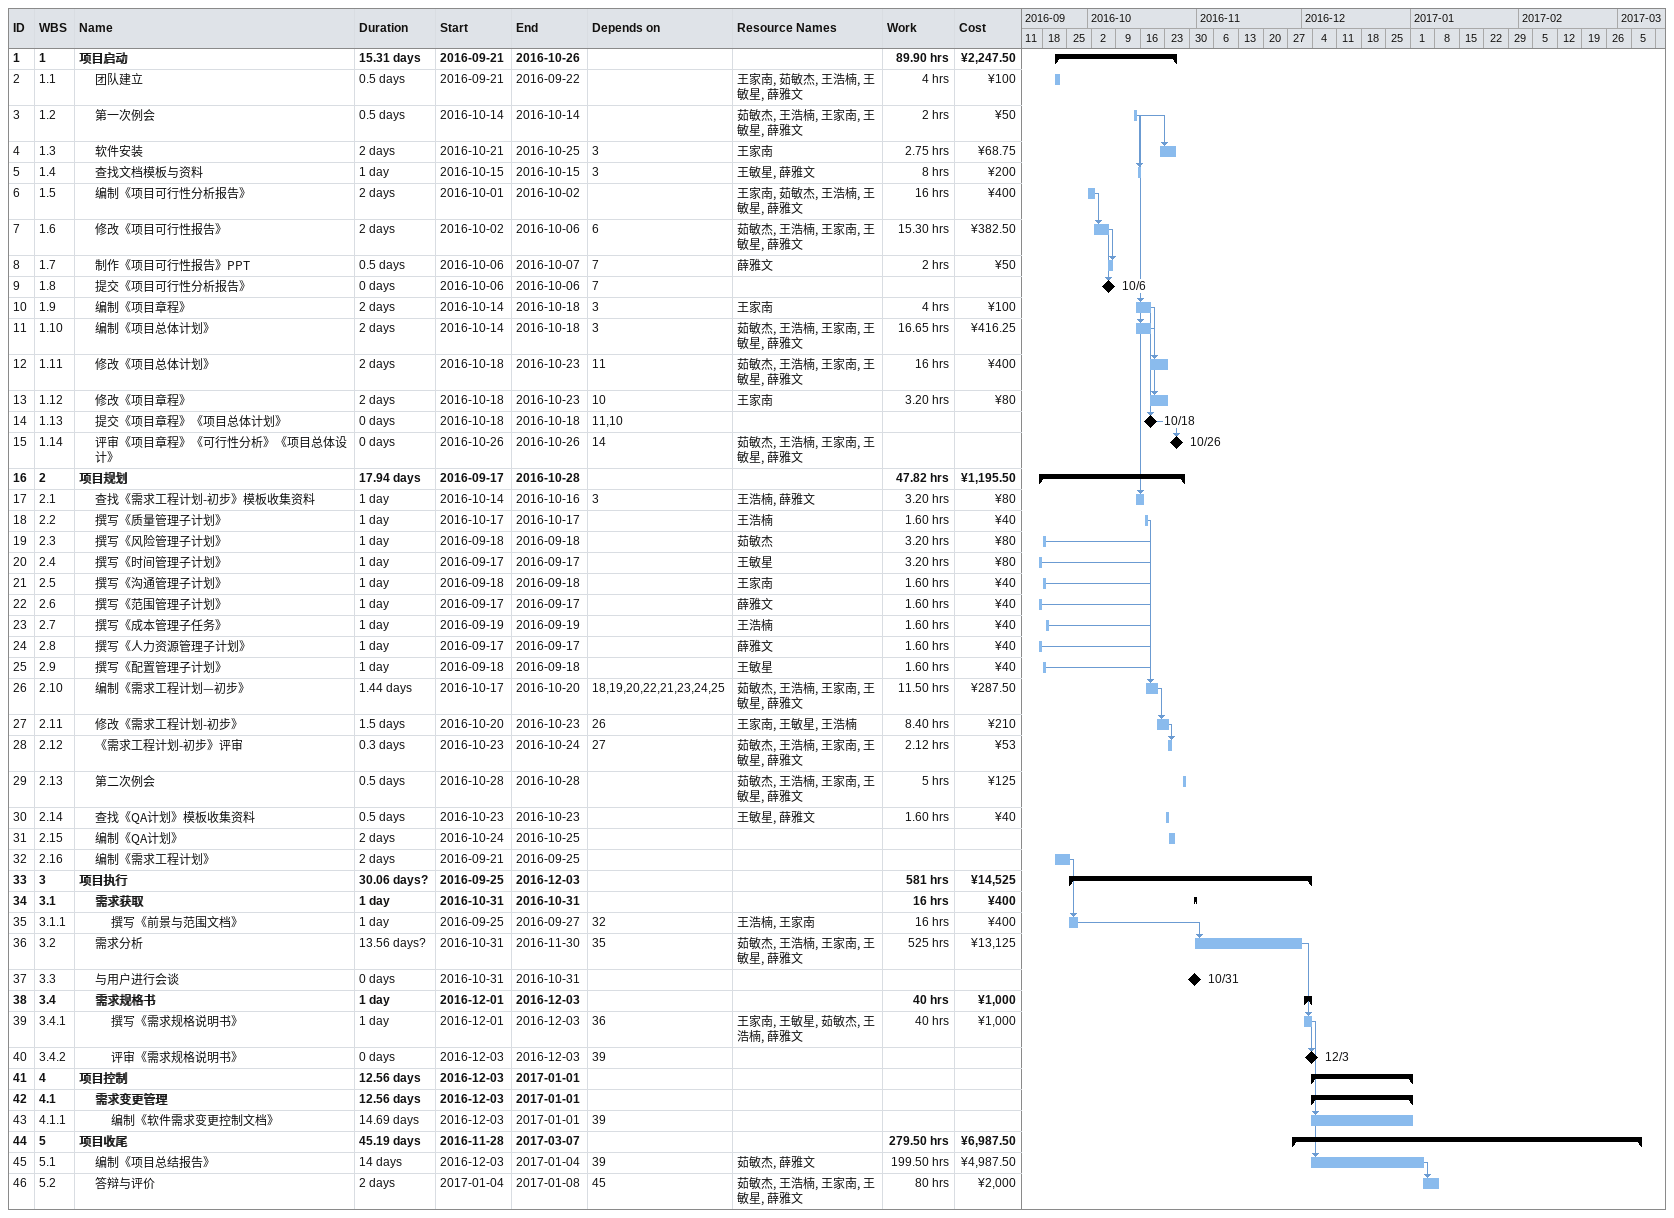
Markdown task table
| ID | WBS | Task | Duration | Start | Finish | Predecessors | Resources | Work (h) | Cost (¥) |
|---|---|---|---|---|---|---|---|---|---|
| 1 | 1 | **项目启动** | 15.31d | 2016-09-21 | 2016-10-26 |  |  | 89.90 | 2247.50 |
| 2 | 1.1 | 团队建立 | 0.5d | 2016-09-21 | 2016-09-22 |  | 王家南, 茹敏杰, 王浩楠, 王敏星, 薛雅文 | 4 | 100 |
| 3 | 1.2 | 第一次例会 | 0.5d | 2016-10-14 | 2016-10-14 |  | 茹敏杰, 王浩楠, 王家南, 王敏星, 薛雅文 | 2 | 50 |
| 4 | 1.3 | 软件安装 | 2d | 2016-10-21 | 2016-10-25 | 3 | 王家南 | 2.75 | 68.75 |
| 5 | 1.4 | 查找文档模板与资料 | 1d | 2016-10-15 | 2016-10-15 | 3 | 王敏星, 薛雅文 | 8 | 200 |
| 6 | 1.5 | 编制《项目可行性分析报告》 | 2d | 2016-10-01 | 2016-10-02 |  | 王家南, 茹敏杰, 王浩楠, 王敏星, 薛雅文 | 16 | 400 |
| 7 | 1.6 | 修改《项目可行性报告》 | 2d | 2016-10-02 | 2016-10-06 | 6 | 茹敏杰, 王浩楠, 王家南, 王敏星, 薛雅文 | 15.30 | 382.50 |
| 8 | 1.7 | 制作《项目可行性报告》PPT | 0.5d | 2016-10-06 | 2016-10-07 | 7 | 薛雅文 | 2 | 50 |
| 9 | 1.8 | 提交《项目可行性分析报告》 | 0d | 2016-10-06 | 2016-10-06 | 7 |  |  |  |
| 10 | 1.9 | 编制《项目章程》 | 2d | 2016-10-14 | 2016-10-18 | 3 | 王家南 | 4 | 100 |
| 11 | 1.10 | 编制《项目总体计划》 | 2d | 2016-10-14 | 2016-10-18 | 3 | 茹敏杰, 王浩楠, 王家南, 王敏星, 薛雅文 | 16.65 | 416.25 |
| 12 | 1.11 | 修改《项目总体计划》 | 2d | 2016-10-18 | 2016-10-23 | 11 | 茹敏杰, 王浩楠, 王家南, 王敏星, 薛雅文 | 16 | 400 |
| 13 | 1.12 | 修改《项目章程》 | 2d | 2016-10-18 | 2016-10-23 | 10 | 王家南 | 3.20 | 80 |
| 14 | 1.13 | 提交《项目章程》《项目总体计划》 | 0d | 2016-10-18 | 2016-10-18 | 11, 10 |  |  |  |
| 15 | 1.14 | 评审《项目章程》《可行性分析》《项目总体设计》 | 0d | 2016-10-26 | 2016-10-26 | 14 | 茹敏杰, 王浩楠, 王家南, 王敏星, 薛雅文 |  |  |
| 16 | 2 | **项目规划** | 17.94d | 2016-09-17 | 2016-10-28 |  |  | 47.82 | 1195.50 |
| 17 | 2.1 | 查找《需求工程计划-初步》模板收集资料 | 1d | 2016-10-14 | 2016-10-16 | 3 | 王浩楠, 薛雅文 | 3.20 | 80 |
| 18 | 2.2 | 撰写《质量管理子计划》 | 1d | 2016-10-17 | 2016-10-17 |  | 王浩楠 | 1.60 | 40 |
| 19 | 2.3 | 撰写《风险管理子计划》 | 1d | 2016-09-18 | 2016-09-18 |  | 茹敏杰 | 3.20 | 80 |
| 20 | 2.4 | 撰写《时间管理子计划》 | 1d | 2016-09-17 | 2016-09-17 |  | 王敏星 | 3.20 | 80 |
| 21 | 2.5 | 撰写《沟通管理子计划》 | 1d | 2016-09-18 | 2016-09-18 |  | 王家南 | 1.60 | 40 |
| 22 | 2.6 | 撰写《范围管理子计划》 | 1d | 2016-09-17 | 2016-09-17 |  | 薛雅文 | 1.60 | 40 |
| 23 | 2.7 | 撰写《成本管理子任务》 | 1d | 2016-09-19 | 2016-09-19 |  | 王浩楠 | 1.60 | 40 |
| 24 | 2.8 | 撰写《人力资源管理子计划》 | 1d | 2016-09-17 | 2016-09-17 |  | 薛雅文 | 1.60 | 40 |
| 25 | 2.9 | 撰写《配置管理子计划》 | 1d | 2016-09-18 | 2016-09-18 |  | 王敏星 | 1.60 | 40 |
| 26 | 2.10 | 编制《需求工程计划—初步》 | 1.44d | 2016-10-17 | 2016-10-20 | 18, 19, 20, 22, 21, 23, 24, 25 | 茹敏杰, 王浩楠, 王家南, 王敏星, 薛雅文 | 11.50 | 287.50 |
| 27 | 2.11 | 修改《需求工程计划-初步》 | 1.5d | 2016-10-20 | 2016-10-23 | 26 | 王家南, 王敏星, 王浩楠 | 8.40 | 210 |
| 28 | 2.12 | 《需求工程计划-初步》评审 | 0.3d | 2016-10-23 | 2016-10-24 | 27 | 茹敏杰, 王浩楠, 王家南, 王敏星, 薛雅文 | 2.12 | 53 |
| 29 | 2.13 | 第二次例会 | 0.5d | 2016-10-28 | 2016-10-28 |  | 茹敏杰, 王浩楠, 王家南, 王敏星, 薛雅文 | 5 | 125 |
| 30 | 2.14 | 查找《QA计划》模板收集资料 | 0.5d | 2016-10-23 | 2016-10-23 |  | 王敏星, 薛雅文 | 1.60 | 40 |
| 31 | 2.15 | 编制《QA计划》 | 2d | 2016-10-24 | 2016-10-25 |  |  |  |  |
| 32 | 2.16 | 编制《需求工程计划》 | 2d | 2016-09-21 | 2016-09-25 |  |  |  |  |
| 33 | 3 | **项目执行** | 30.06d? | 2016-09-25 | 2016-12-03 |  |  | 581 | 14525 |
| 34 | 3.1 | **需求获取** | 1d | 2016-10-31 | 2016-10-31 |  |  | 16 | 400 |
| 35 | 3.1.1 | 撰写《前景与范围文档》 | 1d | 2016-09-25 | 2016-09-27 | 32 | 王浩楠, 王家南 | 16 | 400 |
| 36 | 3.2 | 需求分析 | 13.56d? | 2016-10-31 | 2016-11-30 | 35 | 茹敏杰, 王浩楠, 王家南, 王敏星, 薛雅文 | 525 | 13125 |
| 37 | 3.3 | 与用户进行会谈 | 0d | 2016-10-31 | 2016-10-31 |  |  |  |  |
| 38 | 3.4 | **需求规格书** | 1d | 2016-12-01 | 2016-12-03 |  |  | 40 | 1000 |
| 39 | 3.4.1 | 撰写《需求规格说明书》 | 1d | 2016-12-01 | 2016-12-03 | 36 | 王家南, 王敏星, 茹敏杰, 王浩楠, 薛雅文 | 40 | 1000 |
| 40 | 3.4.2 | 评审《需求规格说明书》 | 0d | 2016-12-03 | 2016-12-03 | 39 |  |  |  |
| 41 | 4 | **项目控制** | 12.56d | 2016-12-03 | 2017-01-01 |  |  |  |  |
| 42 | 4.1 | **需求变更管理** | 12.56d | 2016-12-03 | 2017-01-01 |  |  |  |  |
| 43 | 4.1.1 | 编制《软件需求变更控制文档》 | 14.69d | 2016-12-03 | 2017-01-01 | 39 |  |  |  |
| 44 | 5 | **项目收尾** | 45.19d | 2016-11-28 | 2017-03-07 |  |  | 279.50 | 6987.50 |
| 45 | 5.1 | 编制《项目总结报告》 | 14d | 2016-12-03 | 2017-01-04 | 39 | 茹敏杰, 薛雅文 | 199.50 | 4987.50 |
| 46 | 5.2 | 答辩与评价 | 2d | 2017-01-04 | 2017-01-08 | 45 | 茹敏杰, 王浩楠, 王家南, 王敏星, 薛雅文 | 80 | 2000 |
